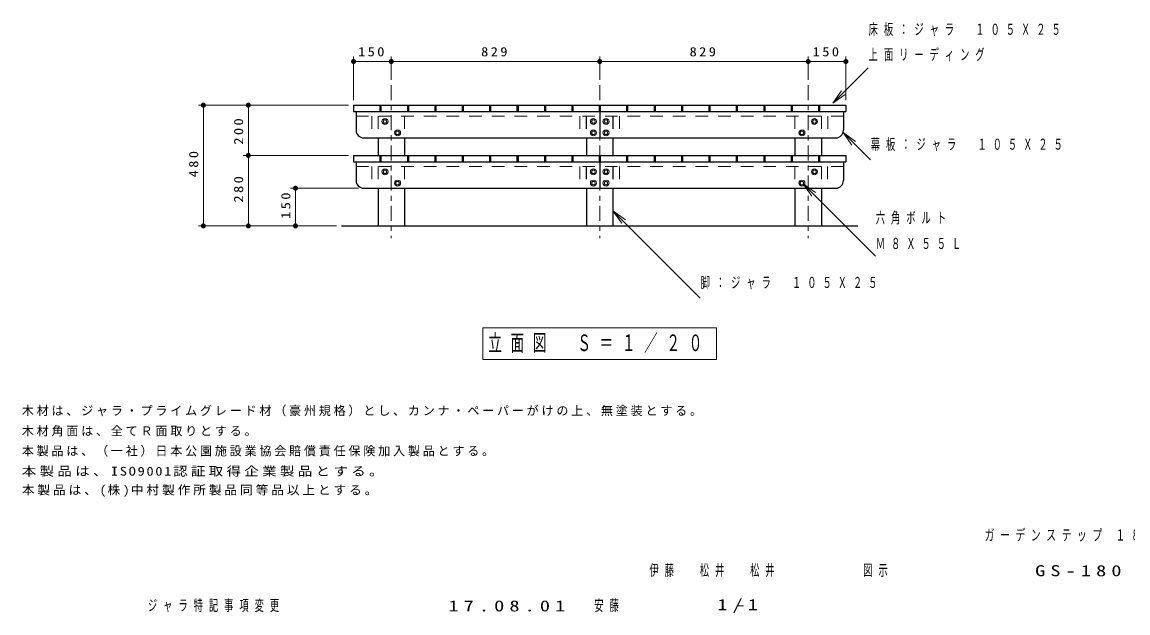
# Model space of a CAD drawing. Units: millimetres on the paper, scale 1:20. Extents: x -360 to 12, y -38 to 241.
# Drawn here: x -360.3 to -140.4, y 2.1 to 119.5 of the extents above; entities that cross this region are included whole.
import ezdxf
from ezdxf.enums import TextEntityAlignment as Align

# ---------------------------------------------------------------- set-up
doc = ezdxf.new("R2010")
doc.units = ezdxf.units.MM
doc.linetypes.add('USER1', pattern=[4.5, 2.5, -2])
doc.linetypes.add('USER2', pattern=[6, 3, -1, 1, -1])
doc.layers.add('99', color=7, linetype='Continuous')
doc.layers.add('CLASS1', color=7, linetype='Continuous', lineweight=13)
doc.styles.add('ＭＳ ゴシック', font='')
doc.styles.get('ＭＳ ゴシック').set_extended_font_data('MS Gothic')

# ---------------------------------------------------------------- blocks, each defined once
blk = doc.blocks.new('filled_dot')
at = {"color": 0, "linetype": 'Continuous', "lineweight": -2, "const_width": 1.25}
blk.add_lwpolyline([(-0.625, 0, 1), (0.625, 0, 1)], format="xyb", close=True, dxfattribs=at)
blk = doc.blocks.new('open_arrow')
at = {"color": 0, "linetype": 'Continuous', "lineweight": -2}
blk.add_lwpolyline([(7.5, 1.25), (0, 0), (7.5, -1.25)], dxfattribs=at)

msp = doc.modelspace()

# ---------------------------------------------------------------- linework, layer by layer
at = {"layer": 'CLASS1'}
for p, q in [((-294.37, 104.042), (-294.37, 112.713)), ((-286.87, 108.044), (-286.87, 112.713)), ((-286.87, 108.044), (-286.87, 112.713)), ((-245.42, 108.044), (-245.42, 112.713)), ((-203.97, 108.044), (-203.97, 112.713)), ((-203.97, 108.044), (-203.97, 112.713)), ((-196.47, 104.042), (-196.47, 112.713)), ((-294.37, 111.713), (-286.87, 111.713)), ((-286.87, 111.713), (-245.42, 111.713)), ((-245.42, 111.713), (-203.97, 111.713)), ((-203.97, 111.713), (-196.47, 111.713)), ((-199.087, 103.413), (-192.016, 110.485)), ((-295.37, 103.042), (-325.228, 103.042)), ((-324.228, 79.042), (-324.228, 103.042)), ((-315.292, 103.042), (-315.292, 93.042)), ((-288.496, 99.792), (-288.308, 100.117)), ((-288.308, 99.467), (-288.496, 99.792)), ((-287.933, 100.117), (-288.308, 100.117)), ((-287.933, 99.467), (-288.308, 99.467)), ((-287.745, 99.792), (-287.933, 100.117)), ((-287.745, 99.792), (-287.933, 99.467)), ((-247.046, 99.792), (-246.858, 100.117)), ((-246.858, 99.467), (-247.046, 99.792)), ((-246.483, 100.117), (-246.858, 100.117)), ((-246.483, 99.467), (-246.858, 99.467)), ((-246.295, 99.792), (-246.483, 100.117)), ((-246.295, 99.792), (-246.483, 99.467)), ((-244.546, 99.792), (-244.358, 100.117)), ((-244.358, 99.467), (-244.546, 99.792)), ((-243.983, 100.117), (-244.358, 100.117)), ((-243.983, 99.467), (-244.358, 99.467)), ((-243.795, 99.792), (-243.983, 100.117)), ((-243.795, 99.792), (-243.983, 99.467)), ((-203.096, 99.792), (-202.908, 100.117)), ((-202.908, 99.467), (-203.096, 99.792)), ((-202.533, 100.117), (-202.908, 100.117)), ((-202.533, 99.467), (-202.908, 99.467)), ((-202.345, 99.792), (-202.533, 100.117)), ((-202.345, 99.792), (-202.533, 99.467)), ((-285.996, 97.542), (-285.808, 97.867)), ((-285.808, 97.217), (-285.996, 97.542)), ((-285.433, 97.867), (-285.808, 97.867)), ((-285.433, 97.217), (-285.808, 97.217)), ((-285.245, 97.542), (-285.433, 97.867)), ((-285.245, 97.542), (-285.433, 97.217)), ((-247.046, 97.542), (-246.858, 97.867)), ((-246.858, 97.217), (-247.046, 97.542)), ((-246.483, 97.867), (-246.858, 97.867)), ((-246.483, 97.217), (-246.858, 97.217)), ((-246.295, 97.542), (-246.483, 97.867)), ((-246.295, 97.542), (-246.483, 97.217)), ((-244.546, 97.542), (-244.358, 97.867)), ((-244.358, 97.217), (-244.546, 97.542)), ((-243.983, 97.867), (-244.358, 97.867)), ((-243.983, 97.217), (-244.358, 97.217)), ((-243.795, 97.542), (-243.983, 97.867)), ((-243.795, 97.542), (-243.983, 97.217)), ((-205.596, 97.542), (-205.408, 97.867)), ((-205.408, 97.217), (-205.596, 97.542)), ((-205.033, 97.867), (-205.408, 97.867)), ((-205.033, 97.217), (-205.408, 97.217)), ((-204.845, 97.542), (-205.033, 97.867)), ((-204.845, 97.542), (-205.033, 97.217)), ((-197.041, 97.587), (-191.596, 92.143)), ((-295.37, 93.042), (-316.292, 93.042)), ((-315.292, 93.042), (-315.292, 79.042)), ((-288.496, 89.792), (-288.308, 90.117)), ((-288.308, 89.467), (-288.496, 89.792)), ((-287.933, 90.117), (-288.308, 90.117)), ((-287.933, 89.467), (-288.308, 89.467)), ((-287.745, 89.792), (-287.933, 90.117)), ((-287.745, 89.792), (-287.933, 89.467)), ((-247.046, 89.792), (-246.858, 90.117)), ((-246.858, 89.467), (-247.046, 89.792)), ((-246.483, 90.117), (-246.858, 90.117)), ((-246.483, 89.467), (-246.858, 89.467)), ((-246.295, 89.792), (-246.483, 90.117)), ((-246.295, 89.792), (-246.483, 89.467)), ((-244.546, 89.792), (-244.358, 90.117)), ((-244.358, 89.467), (-244.546, 89.792)), ((-243.983, 90.117), (-244.358, 90.117)), ((-243.983, 89.467), (-244.358, 89.467)), ((-243.795, 89.792), (-243.983, 90.117)), ((-243.795, 89.792), (-243.983, 89.467)), ((-203.096, 89.792), (-202.908, 90.117)), ((-202.908, 89.467), (-203.096, 89.792)), ((-202.533, 90.117), (-202.908, 90.117)), ((-202.533, 89.467), (-202.908, 89.467)), ((-202.345, 89.792), (-202.533, 90.117)), ((-202.345, 89.792), (-202.533, 89.467)), ((-293.37, 86.542), (-306.906, 86.542)), ((-305.906, 79.042), (-305.906, 86.542)), ((-285.996, 87.542), (-285.808, 87.867)), ((-285.808, 87.217), (-285.996, 87.542)), ((-285.433, 87.867), (-285.808, 87.867)), ((-285.433, 87.217), (-285.808, 87.217)), ((-285.245, 87.542), (-285.433, 87.867)), ((-285.245, 87.542), (-285.433, 87.217)), ((-247.046, 87.542), (-246.858, 87.867)), ((-246.858, 87.217), (-247.046, 87.542)), ((-246.483, 87.867), (-246.858, 87.867)), ((-246.483, 87.217), (-246.858, 87.217)), ((-246.295, 87.542), (-246.483, 87.867)), ((-246.295, 87.542), (-246.483, 87.217)), ((-244.546, 87.542), (-244.358, 87.867)), ((-244.358, 87.217), (-244.546, 87.542)), ((-243.983, 87.867), (-244.358, 87.867)), ((-243.983, 87.217), (-244.358, 87.217)), ((-243.795, 87.542), (-243.983, 87.867)), ((-243.795, 87.542), (-243.983, 87.217)), ((-205.596, 87.542), (-205.408, 87.867)), ((-205.408, 87.217), (-205.596, 87.542)), ((-205.033, 87.867), (-205.408, 87.867)), ((-205.033, 87.217), (-205.408, 87.217)), ((-204.845, 87.542), (-205.033, 87.867)), ((-204.845, 87.542), (-205.033, 87.217)), ((-204.985, 87.43), (-190.594, 73.039)), ((-242.795, 82.031), (-225.433, 64.669)), ((-297.933, 79.042), (-325.228, 79.042)), ((-297.759, 79.042), (-306.906, 79.042)), ((-222.187, 58.769), (-268.687, 58.769)), ((-268.687, 58.769), (-268.687, 52.469)), ((-222.187, 52.469), (-222.187, 58.769)), ((-268.687, 52.469), (-222.187, 52.469))]:
    msp.add_line(p, q, dxfattribs=at)
at = {"layer": 'CLASS1', "linetype": 'USER2'}
for p, q in [((-286.87, 107.044), (-286.87, 76.574)), ((-245.42, 107.044), (-245.42, 76.574)), ((-203.97, 107.044), (-203.97, 76.574))]:
    msp.add_line(p, q, dxfattribs=at)
at = {"layer": 'CLASS1', "lineweight": 25}
for p, q in [((-294.37, 103.042), (-196.47, 103.042)), ((-294.37, 103.042), (-294.37, 101.792)), ((-294.37, 101.792), (-196.47, 101.792)), ((-293.87, 101.792), (-293.87, 98.042)), ((-289.12, 103.042), (-289.12, 101.792)), ((-288.92, 103.042), (-288.92, 101.792)), ((-283.67, 103.042), (-283.67, 101.792)), ((-283.47, 103.042), (-283.47, 101.792)), ((-278.22, 103.042), (-278.22, 101.792)), ((-278.02, 103.042), (-278.02, 101.792)), ((-272.77, 103.042), (-272.77, 101.792)), ((-272.57, 103.042), (-272.57, 101.792)), ((-267.32, 103.042), (-267.32, 101.792)), ((-267.12, 103.042), (-267.12, 101.792)), ((-261.87, 103.042), (-261.87, 101.792)), ((-261.67, 103.042), (-261.67, 101.792)), ((-256.42, 103.042), (-256.42, 101.792)), ((-256.22, 103.042), (-256.22, 101.792)), ((-250.97, 103.042), (-250.97, 101.792)), ((-250.77, 103.042), (-250.77, 101.792)), ((-245.52, 103.042), (-245.52, 101.792)), ((-245.42, 101.792), (-245.42, 96.542)), ((-245.32, 103.042), (-245.32, 101.792)), ((-240.07, 103.042), (-240.07, 101.792)), ((-239.87, 103.042), (-239.87, 101.792)), ((-234.62, 103.042), (-234.62, 101.792)), ((-234.42, 103.042), (-234.42, 101.792)), ((-229.17, 103.042), (-229.17, 101.792)), ((-228.97, 103.042), (-228.97, 101.792)), ((-223.72, 103.042), (-223.72, 101.792)), ((-223.52, 103.042), (-223.52, 101.792)), ((-218.27, 103.042), (-218.27, 101.792)), ((-218.07, 103.042), (-218.07, 101.792)), ((-212.82, 103.042), (-212.82, 101.792)), ((-212.62, 103.042), (-212.62, 101.792)), ((-207.37, 103.042), (-207.37, 101.792)), ((-207.17, 103.042), (-207.17, 101.792)), ((-201.92, 103.042), (-201.92, 101.792)), ((-201.72, 103.042), (-201.72, 101.792)), ((-196.97, 101.792), (-196.97, 98.042)), ((-196.47, 103.042), (-196.47, 101.792)), ((-292.37, 96.542), (-198.47, 96.542)), ((-289.495, 96.542), (-289.495, 93.042)), ((-284.245, 96.542), (-284.245, 93.042)), ((-248.045, 96.542), (-248.045, 93.042)), ((-242.795, 96.542), (-242.795, 93.042)), ((-206.595, 96.542), (-206.595, 93.042)), ((-201.345, 96.542), (-201.345, 93.042)), ((-294.37, 93.042), (-196.47, 93.042)), ((-294.37, 93.042), (-294.37, 91.792)), ((-289.12, 93.042), (-289.12, 91.792)), ((-288.92, 93.042), (-288.92, 91.792)), ((-283.67, 93.042), (-283.67, 91.792)), ((-283.47, 93.042), (-283.47, 91.792)), ((-278.22, 93.042), (-278.22, 91.792)), ((-278.02, 93.042), (-278.02, 91.792)), ((-272.77, 93.042), (-272.77, 91.792)), ((-272.57, 93.042), (-272.57, 91.792)), ((-267.32, 93.042), (-267.32, 91.792)), ((-267.12, 93.042), (-267.12, 91.792)), ((-261.87, 93.042), (-261.87, 91.792)), ((-261.67, 93.042), (-261.67, 91.792)), ((-256.42, 93.042), (-256.42, 91.792)), ((-256.22, 93.042), (-256.22, 91.792)), ((-250.97, 93.042), (-250.97, 91.792)), ((-250.77, 93.042), (-250.77, 91.792)), ((-245.52, 93.042), (-245.52, 91.792)), ((-245.32, 93.042), (-245.32, 91.792)), ((-240.07, 93.042), (-240.07, 91.792)), ((-239.87, 93.042), (-239.87, 91.792)), ((-234.62, 93.042), (-234.62, 91.792)), ((-234.42, 93.042), (-234.42, 91.792)), ((-229.17, 93.042), (-229.17, 91.792)), ((-228.97, 93.042), (-228.97, 91.792)), ((-223.72, 93.042), (-223.72, 91.792)), ((-223.52, 93.042), (-223.52, 91.792)), ((-218.27, 93.042), (-218.27, 91.792)), ((-218.07, 93.042), (-218.07, 91.792)), ((-212.82, 93.042), (-212.82, 91.792)), ((-212.62, 93.042), (-212.62, 91.792)), ((-207.37, 93.042), (-207.37, 91.792)), ((-207.17, 93.042), (-207.17, 91.792)), ((-201.92, 93.042), (-201.92, 91.792)), ((-201.72, 93.042), (-201.72, 91.792)), ((-196.47, 93.042), (-196.47, 91.792)), ((-294.37, 91.792), (-196.47, 91.792)), ((-293.87, 91.792), (-293.87, 88.042)), ((-245.42, 91.792), (-245.42, 86.542)), ((-196.97, 91.792), (-196.97, 88.042)), ((-292.37, 86.542), (-198.47, 86.542)), ((-289.495, 86.542), (-289.495, 79.042)), ((-284.245, 86.542), (-284.245, 79.042)), ((-248.045, 86.542), (-248.045, 79.042)), ((-242.795, 86.542), (-242.795, 79.042)), ((-206.595, 86.542), (-206.595, 79.042)), ((-201.345, 86.542), (-201.345, 79.042)), ((-296.759, 79.042), (-194.085, 79.042))]:
    msp.add_line(p, q, dxfattribs=at)
at = {"layer": 'CLASS1', "linetype": 'USER1'}
for p, q in [((-293.87, 100.842), (-196.97, 100.842)), ((-290.745, 100.842), (-290.745, 96.542)), ((-289.495, 100.842), (-289.495, 96.542)), ((-284.245, 100.842), (-284.245, 96.542)), ((-249.345, 100.842), (-249.345, 96.542)), ((-248.095, 100.842), (-248.095, 96.542)), ((-248.045, 100.842), (-248.045, 96.542)), ((-242.795, 100.842), (-242.795, 96.542)), ((-242.745, 100.842), (-242.745, 96.542)), ((-241.495, 100.842), (-241.495, 96.542)), ((-206.595, 100.842), (-206.595, 96.542)), ((-201.32, 100.842), (-201.32, 96.542)), ((-200.07, 100.842), (-200.07, 96.542)), ((-293.87, 90.842), (-196.97, 90.842)), ((-290.745, 90.842), (-290.745, 86.542)), ((-289.495, 90.842), (-289.495, 86.542)), ((-284.245, 90.842), (-284.245, 86.542)), ((-249.345, 90.842), (-249.345, 86.542)), ((-248.095, 90.842), (-248.095, 86.542)), ((-248.045, 90.842), (-248.045, 86.542)), ((-242.795, 90.842), (-242.795, 86.542)), ((-242.745, 90.842), (-242.745, 86.542)), ((-241.495, 90.842), (-241.495, 86.542)), ((-206.595, 90.842), (-206.595, 86.542)), ((-201.345, 90.842), (-201.345, 86.542)), ((-200.095, 90.842), (-200.095, 86.542))]:
    msp.add_line(p, q, dxfattribs=at)
at = {"layer": 'CLASS1'}
for centre in [(-288.12, 99.792), (-246.67, 99.792), (-244.17, 99.792), (-202.72, 99.792), (-285.62, 97.542), (-246.67, 97.542), (-244.17, 97.542), (-205.22, 97.542), (-288.12, 89.792), (-246.67, 89.792), (-244.17, 89.792), (-202.72, 89.792), (-285.62, 87.542), (-246.67, 87.542), (-244.17, 87.542), (-205.22, 87.542)]:
    msp.add_circle(centre, 0.6, dxfattribs=at)
at = {"layer": 'CLASS1', "lineweight": 25}
for centre, start, end in [((-292.37, 98.042), 179.99999, 270), ((-198.47, 98.042), 270, 0), ((-292.37, 88.042), 179.99999, 270), ((-198.47, 88.042), 270, 0)]:
    msp.add_arc(centre, 1.5, start, end, dxfattribs=at)

# ---------------------------------------------------------------- block references
at = {"layer": 'CLASS1', "xscale": 0.4, "yscale": 0.4}
for p in [(-294.37, 111.713), (-286.87, 111.713), (-203.97, 111.713)]:
    msp.add_blockref('filled_dot', p, dxfattribs=at)
for name, p, rotation in [('filled_dot', (-286.87, 111.713), 180), ('filled_dot', (-245.42, 111.713), 180), ('filled_dot', (-203.97, 111.713), 180), ('filled_dot', (-196.47, 111.713), 180), ('open_arrow', (-199.087, 103.413), 45), ('filled_dot', (-324.228, 103.042), 270), ('filled_dot', (-315.292, 103.042), 270), ('open_arrow', (-197.041, 97.587), 315), ('filled_dot', (-315.292, 93.042), 90), ('filled_dot', (-305.906, 86.542), 270), ('open_arrow', (-204.985, 87.43), 315), ('open_arrow', (-242.795, 82.031), 315), ('filled_dot', (-324.228, 79.042), 90), ('filled_dot', (-315.292, 79.042), 90), ('filled_dot', (-305.906, 79.042), 90)]:
    msp.add_blockref(name, p, dxfattribs=dict(at, rotation=rotation))

# ---------------------------------------------------------------- texts
at = {"layer": '99', "style": 'ＭＳ ゴシック', "width": 0.6}
msp.add_text('－', height=2.199, dxfattribs=at).set_placement((-217.5, 3.5), align=Align.MIDDLE_CENTER)
at = {"layer": '99', "char_height": 2.199, "style": 'ＭＳ ゴシック'}
for s, insert, attachment_point in [('\\T1.57;\\W0.65;ガーデンステップ\\~１８００', (-149.75, 17.5), 5), ('\\T1.64;\\W0.6;伊藤', (-232.5, 10.5), 5), ('\\T1.64;\\W0.6;松井', (-222.5, 10.5), 5), ('\\T1.64;\\W0.6;松井', (-212.5, 10.5), 5), ('\\T1.64;\\W0.6;図示', (-190, 10.5), 5), ('\\T1.5;\\W1.35;GS-180', (-149.75, 10.5), 5), ('\\T1.64;\\W0.6;ジャラ特記事項変更', (-335.25, 3.5), 4), ('\\T1.5;\\W1.35;17.08.01', (-275.5, 3.5), 4), ('\\T1.64;\\W0.6;安藤', (-246.5, 3.5), 4), ('\\T1.5;\\W1.35;1/1', (-217.5, 3.5), 5)]:
    msp.add_mtext(s, dxfattribs=dict(at, insert=insert, attachment_point=attachment_point))
at = {"layer": 'CLASS1', "style": 'ＭＳ ゴシック'}
for s, insert, char_height, attachment_point in [('\\T1.64;\\W0.6;床板：ジャラ\u3000１０５Ｘ２５', (-191.945, 117.985), 2.199, 4), ('\\T1.33;\\W1.15;150', (-290.62, 112.713), 1.833, 8), ('\\T1.33;\\W1.15;829', (-266.145, 112.713), 1.833, 8), ('\\T1.33;\\W1.15;829', (-224.695, 112.713), 1.833, 8), ('\\T1.33;\\W1.15;150', (-200.22, 112.713), 1.833, 8), ('\\T1.64;\\W0.6;上面リーディング', (-191.945, 112.985), 2.199, 4), ('\\T1.64;\\W0.6;幕板：ジャラ\u3000１０５Ｘ２５', (-191.525, 95.143), 2.199, 4), ('\\T1.64;\\W0.6;六角ボルト\u3000', (-190.523, 80.539), 2.199, 4), ('\\T1.64;\\W0.6;Ｍ８Ｘ５５Ｌ', (-190.523, 75.539), 2.199, 4), ('\\T1.64;\\W0.6;脚：ジャラ\u3000１０５Ｘ２５', (-225.362, 67.669), 2.199, 4), ('\\T1.64;\\W0.6;立面図\u3000Ｓ＝１／２０', (-245.437, 55.619), 3.299, 5), ('\\T1.23;木材は、ジャラ・プライムグレード材（豪州規格）とし、カンナ・ペーパーがけの上、無塗装とする。', (-360.342, 41.196), 1.76, 7), ('\\T1.23;木材角面は、全てＲ面取りとする。', (-360.342, 37.196), 1.76, 7), ('\\T1.23;本製品は、（一社）日本公園施設業協会賠償責任保険加入製品とする。', (-360.342, 33.196), 1.76, 7), ('\\T1.23;\\W1.2;本製品は、ISO9001認証取得企業製品とする。', (-360.342, 29.196), 1.76, 7), ('\\T1.23;\\W1.05;本製品は、(株)中村製作所製品同等品以上とする。', (-360.342, 25.196), 1.76, 7)]:
    msp.add_mtext(s, dxfattribs=dict(at, insert=insert, char_height=char_height, attachment_point=attachment_point))
at = {"layer": 'CLASS1', "char_height": 1.833, "attachment_point": 8, "rotation": 90, "style": 'ＭＳ ゴシック'}
for s, insert in [('\\T1.33;\\W1.15;200', (-316.292, 98.042)), ('\\T1.33;\\W1.15;480', (-325.228, 91.542)), ('\\T1.33;\\W1.15;280', (-316.292, 86.542)), ('\\T1.33;\\W1.15;150', (-306.906, 83.292))]:
    msp.add_mtext(s, dxfattribs=dict(at, insert=insert))

doc.saveas('drawing.dxf')
